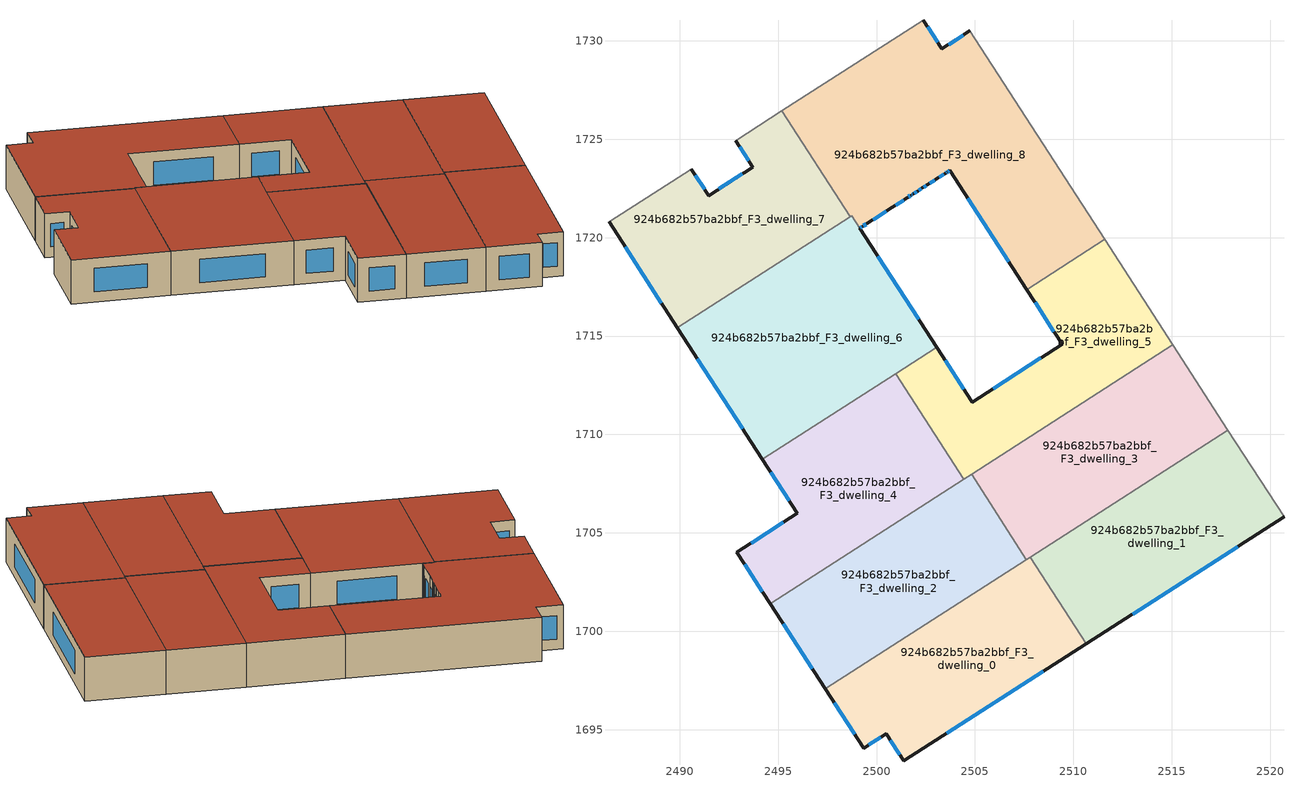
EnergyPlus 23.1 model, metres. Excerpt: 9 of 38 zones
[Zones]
924b682b57ba2bbf_F3_dwelling_0
 floor to 924b682b57ba2bbf_F2_dwelling_0 (EU_floor_Construction): 2507.82,1703.77 2510.65,1699.36 2501.38,1693.41 2500.49,1694.79 2499.34,1694.05 2497.39,1697.07 z9
 wall outside (EU_wall_Construction): 2497.39,1697.07 2499.34,1694.05 2500.49,1694.79 2501.38,1693.41 2510.65,1699.36 z9:12
 wall to 924b682b57ba2bbf_F3_dwelling_1 (EU_wall_Construction): 2510.65,1699.36 2507.82,1703.77 z9:12
 wall to 924b682b57ba2bbf_F3_dwelling_2 (EU_wall_Construction): 2507.62,1703.64 2497.39,1697.07 z9:12
 wall to 924b682b57ba2bbf_F3_dwelling_3 (EU_wall_Construction): 2507.82,1703.77 2507.62,1703.64 z9:12
 window (EU_Window_Construction): 2497.85,1696.36 2498.89,1694.76 / 2503.56,1694.81 2508.47,1697.97 / 2500.7,1694.47 2501.17,1693.74 / 2499.61,1694.23 2500.22,1694.62 z9.7:11.3
 roof outside (EU_roof_Construction): 2510.65,1699.36 2507.82,1703.77 2497.39,1697.07 2499.34,1694.05 2500.49,1694.79 2501.38,1693.41 z12
924b682b57ba2bbf_F3_dwelling_1
 floor to 924b682b57ba2bbf_F2_dwelling_1 (EU_floor_Construction): 2517.85,1710.22 2520.7,1705.81 2510.65,1699.36 2507.82,1703.77 z9
 wall outside (EU_wall_Construction): 2510.65,1699.36 2520.7,1705.81 z9:12
 wall adiabatic (EU_wall_Construction): 2520.7,1705.81 2517.85,1710.22 z9:12
 wall to 924b682b57ba2bbf_F3_dwelling_3 (EU_wall_Construction): 2517.85,1710.22 2507.82,1703.77 z9:12
 window (EU_Window_Construction): 2513.01,1700.88 2518.34,1704.3 z9.7:11.3
 roof outside (EU_roof_Construction): 2520.7,1705.81 2517.85,1710.22 2507.82,1703.77 2510.65,1699.36 z12
924b682b57ba2bbf_F3_dwelling_2
 floor to 924b682b57ba2bbf_F2_dwelling_2 (EU_floor_Construction): 2504.83,1707.98 2507.62,1703.64 2497.39,1697.07 2494.6,1701.4 z9
 wall outside (EU_wall_Construction): 2494.6,1701.4 2497.39,1697.07 z9:12
 wall to 924b682b57ba2bbf_F3_dwelling_3 (EU_wall_Construction): 2507.62,1703.64 2504.83,1707.98 z9:12
 wall to 924b682b57ba2bbf_F3_dwelling_4 (EU_wall_Construction): 2504.42,1707.71 2494.6,1701.4 z9:12
 wall to 924b682b57ba2bbf_F3_dwelling_5 (EU_wall_Construction): 2504.83,1707.98 2504.42,1707.71 z9:12
 window (EU_Window_Construction): 2495.26,1700.38 2496.74,1698.09 z9.7:11.3
 roof outside (EU_roof_Construction): 2507.62,1703.64 2504.83,1707.98 2494.6,1701.4 2497.39,1697.07 z12
924b682b57ba2bbf_F3_dwelling_3
 floor to 924b682b57ba2bbf_F2_dwelling_3 (EU_floor_Construction): 2515.06,1714.55 2517.85,1710.22 2507.62,1703.64 2504.83,1707.98 z9
 wall adiabatic (EU_wall_Construction): 2517.85,1710.22 2515.06,1714.55 z9:12
 wall to 924b682b57ba2bbf_F3_dwelling_5 (EU_wall_Construction): 2515.06,1714.55 2504.83,1707.98 z9:12
 roof outside (EU_roof_Construction): 2517.85,1710.22 2515.06,1714.55 2504.83,1707.98 2507.62,1703.64 z12
924b682b57ba2bbf_F3_dwelling_4
 floor to 924b682b57ba2bbf_F2_dwelling_4 (EU_floor_Construction): 2500.97,1713.08 2504.42,1707.71 2494.6,1701.4 2492.91,1704.02 2495.98,1705.99 2494.21,1708.73 z9
 wall outside (EU_wall_Construction): 2494.21,1708.73 2495.98,1705.99 2492.91,1704.02 2494.6,1701.4 z9:12
 wall to 924b682b57ba2bbf_F3_dwelling_5 (EU_wall_Construction): 2504.42,1707.71 2500.97,1713.08 z9:12
 wall to 924b682b57ba2bbf_F3_dwelling_6 (EU_wall_Construction): 2500.97,1713.08 2494.21,1708.73 z9:12
 window (EU_Window_Construction): 2494.62,1708.09 2495.56,1706.63 / 2493.3,1703.41 2494.2,1702.01 / 2495.25,1705.53 2493.63,1704.48 z9.7:11.3
 roof outside (EU_roof_Construction): 2504.42,1707.71 2500.97,1713.08 2494.21,1708.73 2495.98,1705.99 2492.91,1704.02 2494.6,1701.4 z12
924b682b57ba2bbf_F3_dwelling_5
 floor to 924b682b57ba2bbf_F2_dwelling_5 (EU_floor_Construction): 2511.6,1719.91 2515.06,1714.55 2504.42,1707.71 2500.97,1713.08 2503.07,1714.42 2504.86,1711.64 2509.43,1714.58 2507.63,1717.36 z9
 wall outside (EU_wall_Construction): 2507.63,1717.36 2509.43,1714.58 2504.86,1711.64 2503.07,1714.42 z9:12
 wall to 924b682b57ba2bbf_F3_dwelling_8 (EU_wall_Construction): 2511.6,1719.91 2507.63,1717.36 z9:12
 wall adiabatic (EU_wall_Construction): 2515.06,1714.55 2511.6,1719.91 z9:12
 wall to 924b682b57ba2bbf_F3_dwelling_6 (EU_wall_Construction): 2503.07,1714.42 2500.97,1713.08 z9:12
 window (EU_Window_Construction): 2504.44,1712.3 2503.49,1713.77 / 2508.36,1713.89 2505.94,1712.33 / 2508.05,1716.71 2509.01,1715.23 z9.7:11.3
 roof outside (EU_roof_Construction): 2515.06,1714.55 2511.6,1719.91 2507.63,1717.36 2509.43,1714.58 2504.86,1711.64 2503.07,1714.42 2500.97,1713.08 2504.42,1707.71 z12
924b682b57ba2bbf_F3_dwelling_6
 floor to 924b682b57ba2bbf_F2_dwelling_6 (EU_floor_Construction): 2498.74,1721.1 2503.07,1714.42 2494.21,1708.73 2489.89,1715.41 z9
 wall outside (EU_wall_Construction): 2489.89,1715.41 2494.21,1708.73 / 2503.07,1714.42 2499.15,1720.48 z9:12
 wall to 924b682b57ba2bbf_F3_dwelling_7 (EU_wall_Construction): 2498.66,1721.05 2489.89,1715.41 z9:12
 wall to 924b682b57ba2bbf_F3_dwelling_8 (EU_wall_Construction): 2499.15,1720.48 2498.75,1721.1 / 2498.74,1721.1 2498.66,1721.05 z9:12
 window (EU_Window_Construction): 2490.9,1713.84 2493.19,1710.3 / 2502.15,1715.85 2500.07,1719.06 z9.7:11.3
 roof outside (EU_roof_Construction): 2503.07,1714.42 2498.74,1721.1 2489.89,1715.41 2494.21,1708.73 z12
924b682b57ba2bbf_F3_dwelling_7
 floor to 924b682b57ba2bbf_F2_dwelling_7 (EU_floor_Construction): 2495.2,1726.44 2498.66,1721.05 2489.89,1715.41 2486.41,1720.79 2490.6,1723.48 2491.47,1722.14 2493.71,1723.58 2492.84,1724.93 z9
 wall outside (EU_wall_Construction): 2486.41,1720.79 2489.89,1715.41 / 2492.84,1724.93 2493.71,1723.58 2491.47,1722.14 2490.6,1723.48 z9:12
 wall adiabatic (EU_wall_Construction): 2490.6,1723.48 2486.41,1720.79 / 2495.2,1726.44 2492.84,1724.93 z9:12
 wall to 924b682b57ba2bbf_F3_dwelling_8 (EU_wall_Construction): 2498.66,1721.05 2495.2,1726.44 z9:12
 window (EU_Window_Construction): 2487.23,1719.53 2489.07,1716.67 / 2491.26,1722.45 2490.8,1723.17 / 2493.19,1723.24 2492,1722.48 / 2493.05,1724.61 2493.51,1723.9 z9.7:11.3
 roof outside (EU_roof_Construction): 2498.66,1721.05 2495.2,1726.44 2492.84,1724.93 2493.71,1723.58 2491.47,1722.14 2490.6,1723.48 2486.41,1720.79 2489.89,1715.41 z12
924b682b57ba2bbf_F3_dwelling_8
 floor to 924b682b57ba2bbf_F2_dwelling_8 (EU_floor_Construction): 2504.75,1730.5 2511.6,1719.91 2507.63,1717.36 2503.72,1723.41 2503.6,1723.33 2503.52,1723.28 2503.09,1723.01 2503.07,1723 2502.59,1722.68 2502.34,1722.52 2502.08,1722.36 2501.87,1722.23 2501.83,1722.2 2501.76,1722.16 2501.58,1722.04 2501.56,1722.03 2501.55,1722.02 2500.79,1721.53 2499.53,1720.72 2499.28,1720.56 2499.15,1720.48 2498.75,1721.1 2498.66,1721.05 2495.2,1726.44 2502.38,1731.05 2503.33,1729.59 z9
 wall outside (EU_wall_Construction): 2499.15,1720.48 2499.28,1720.56 2499.53,1720.72 2500.79,1721.53 2501.55,1722.02 2501.56,1722.03 2501.58,1722.04 2501.76,1722.16 2501.83,1722.2 2501.87,1722.23 2502.08,1722.36 2502.34,1722.52 2502.59,1722.68 2503.07,1723 2503.09,1723.01 2503.52,1723.28 2503.6,1723.33 2503.72,1723.41 2507.63,1717.36 / 2504.75,1730.5 2503.33,1729.59 2502.38,1731.05 z9:12
 wall adiabatic (EU_wall_Construction): 2502.38,1731.05 2495.2,1726.44 / 2511.6,1719.91 2504.75,1730.5 z9:12
 window (EU_Window_Construction): 2499.34,1720.6 2499.47,1720.69 / 2499.18,1720.5 2499.25,1720.54 / 2503.1,1729.94 2502.6,1730.71 / 2504.41,1730.29 2503.66,1729.81 / 2504.64,1721.99 2506.71,1718.78 / 2503.63,1723.35 2503.69,1723.39 / 2503.54,1723.29 2503.58,1723.32 / 2503.19,1723.07 2503.42,1723.22 / 2502.7,1722.76 2502.96,1722.92 / 2502.39,1722.56 2502.53,1722.65 / 2502.14,1722.4 2502.28,1722.48 / 2501.92,1722.26 2502.03,1722.33 / 2501.78,1722.17 2501.81,1722.19 / 2501.62,1722.07 2501.72,1722.13 / 2500.97,1721.65 2501.37,1721.91 / 2499.83,1720.91 2500.5,1721.34 z9.7:11.3
 roof outside (EU_roof_Construction): 2511.6,1719.91 2504.75,1730.5 2503.33,1729.59 2502.38,1731.05 2495.2,1726.44 2498.66,1721.05 2498.75,1721.1 2499.15,1720.48 2499.28,1720.56 2499.53,1720.72 2500.79,1721.53 2501.55,1722.02 2501.56,1722.03 2501.58,1722.04 2501.76,1722.16 2501.83,1722.2 2501.87,1722.23 2502.08,1722.36 2502.34,1722.52 2502.59,1722.68 2503.07,1723 2503.09,1723.01 2503.52,1723.28 2503.6,1723.33 2503.72,1723.41 2507.63,1717.36 z12
[Building]
EU S2 Campaign: North Axis=0; Terrain=City; Solar Distribution=FullExterior
[Site:Location]
Budapest.Ferenc.Liszt.Intl.AP: Latitude=47.437; Longitude=19.256; Time Zone=1; Elevation=185
[SizingPeriod:WeatherFileDays]
AnnualSizingPeriod: Begin Month=1; Begin Day of Month=1; End Month=12; End Day of Month=31; Day of Week for Start Day=Monday; Use Weather File Daylight Saving Period=No; Use Weather File Rain and Snow Indicators=No
[MATERIAL]
EU_InternalMass_Material: Roughness=MediumRough; Thickness=0.1; Conductivity=1; Density=1800; Specific Heat=900; Thermal Absorptance=0.9; Solar Absorptance=0.7; Visible Absorptance=0.7
[MATERIAL:NOMASS] Roughness=MediumRough; Thermal Absorptance=0.9; Solar Absorptance=0.7; Visible Absorptance=0.7
Name | Thermal Resistance
EU_wall_NoMass | 0.832559
EU_roof_NoMass | 1.39638
EU_floor_NoMass | 0.872794
[WINDOWMATERIAL:SIMPLEGLAZINGSYSTEM]
EU_Window_SimpleGlazing: UFactor=2.79869; Solar Heat Gain Coefficient=0.75; Visible Transmittance=0.75
[CONSTRUCTION]
EU_wall_Construction: EU_wall_NoMass
EU_roof_Construction: EU_roof_NoMass
EU_floor_Construction: EU_floor_NoMass
EU_Window_Construction: EU_Window_SimpleGlazing
EU_InternalMass_Construction: EU_InternalMass_Material
[ZONE] Type=1; Multiplier=1; Ceiling Height=autocalculate; Floor Area=autocalculate; Part of Total Floor Area=Yes
Name | Volume
924b682b57ba2bbf_F3_dwelling_0 | 187.911
924b682b57ba2bbf_F3_dwelling_1; 924b682b57ba2bbf_F3_dwelling_7 | 187.892
924b682b57ba2bbf_F3_dwelling_2 | 187.893
924b682b57ba2bbf_F3_dwelling_3 | 187.913
924b682b57ba2bbf_F3_dwelling_4 | 187.9
924b682b57ba2bbf_F3_dwelling_5 | 187.908
924b682b57ba2bbf_F3_dwelling_6 | 251.219
924b682b57ba2bbf_F3_dwelling_8 | 312.446
[INTERNALMASS] Construction=EU_InternalMass_Construction
Name | Zone or ZoneList | Surface Area
924b682b57ba2bbf_F3_dwelling_0_EU_InternalMass | 924b682b57ba2bbf_F3_dwelling_0 | 62.6371
924b682b57ba2bbf_F3_dwelling_1_EU_InternalMass | 924b682b57ba2bbf_F3_dwelling_1 | 62.6306
924b682b57ba2bbf_F3_dwelling_2_EU_InternalMass | 924b682b57ba2bbf_F3_dwelling_2 | 62.631
924b682b57ba2bbf_F3_dwelling_3_EU_InternalMass | 924b682b57ba2bbf_F3_dwelling_3 | 62.6376
924b682b57ba2bbf_F3_dwelling_4_EU_InternalMass | 924b682b57ba2bbf_F3_dwelling_4 | 62.6336
924b682b57ba2bbf_F3_dwelling_5_EU_InternalMass | 924b682b57ba2bbf_F3_dwelling_5 | 62.6359
924b682b57ba2bbf_F3_dwelling_6_EU_InternalMass | 924b682b57ba2bbf_F3_dwelling_6 | 83.7625
924b682b57ba2bbf_F3_dwelling_7_EU_InternalMass | 924b682b57ba2bbf_F3_dwelling_7 | 62.6309
924b682b57ba2bbf_F3_dwelling_8_EU_InternalMass | 924b682b57ba2bbf_F3_dwelling_8 | 104.149
[OTHEREQUIPMENT] Fuel Type=Electricity; Design Level Calculation Method=Watts/Area; Power per Zone Floor Area=1; Fraction Latent=0; Fraction Radiant=0; Fraction Lost=0; Carbon Dioxide Generation Rate=0; EndUse Subcategory=EU_Step8_InternalGains
Name | Zone or ZoneList or Space or SpaceList | Schedule
EU_Step8_InternalGain_924b682b57ba2bbf_F3_dwelling_0_f000 | 924b682b57ba2bbf_F3_dwelling_0 | EU_Step8_GainSchedule_924b682b57ba2bbf_F3_dwelling_0_f000
EU_Step8_InternalGain_924b682b57ba2bbf_F3_dwelling_1_f000 | 924b682b57ba2bbf_F3_dwelling_1 | EU_Step8_GainSchedule_924b682b57ba2bbf_F3_dwelling_1_f000
EU_Step8_InternalGain_924b682b57ba2bbf_F3_dwelling_2_f000 | 924b682b57ba2bbf_F3_dwelling_2 | EU_Step8_GainSchedule_924b682b57ba2bbf_F3_dwelling_2_f000
EU_Step8_InternalGain_924b682b57ba2bbf_F3_dwelling_3_f000 | 924b682b57ba2bbf_F3_dwelling_3 | EU_Step8_GainSchedule_924b682b57ba2bbf_F3_dwelling_3_f000
EU_Step8_InternalGain_924b682b57ba2bbf_F3_dwelling_4_f000 | 924b682b57ba2bbf_F3_dwelling_4 | EU_Step8_GainSchedule_924b682b57ba2bbf_F3_dwelling_4_f000
EU_Step8_InternalGain_924b682b57ba2bbf_F3_dwelling_5_f000 | 924b682b57ba2bbf_F3_dwelling_5 | EU_Step8_GainSchedule_924b682b57ba2bbf_F3_dwelling_5_f000
EU_Step8_InternalGain_924b682b57ba2bbf_F3_dwelling_6_f000 | 924b682b57ba2bbf_F3_dwelling_6 | EU_Step8_GainSchedule_924b682b57ba2bbf_F3_dwelling_6_f000
EU_Step8_InternalGain_924b682b57ba2bbf_F3_dwelling_7_f000 | 924b682b57ba2bbf_F3_dwelling_7 | EU_Step8_GainSchedule_924b682b57ba2bbf_F3_dwelling_7_f000
EU_Step8_InternalGain_924b682b57ba2bbf_F3_dwelling_8_f000 | 924b682b57ba2bbf_F3_dwelling_8 | EU_Step8_GainSchedule_924b682b57ba2bbf_F3_dwelling_8_f000
[ZONEVENTILATION:DESIGNFLOWRATE] Schedule=EU_AlwaysOn; Design Flow Rate Calculation Method=AirChanges/Hour; Air Changes per Hour=0.475469; Ventilation Type=Natural; Fan Pressure Rise=0; Fan Total Efficiency=1; Constant Term Coefficient=1; Temperature Term Coefficient=0; Velocity Term Coefficient=0; Velocity Squared Term Coefficient=0; Minimum Indoor Temperature=-100; Maximum Indoor Temperature=100; Delta Temperature=-100; Minimum Outdoor Temperature=-100; Maximum Outdoor Temperature=100; Maximum Wind Speed=40
Name | Zone or ZoneList or Space or SpaceList
EU_ConstantAir_924b682b57ba2bbf_F3_dwelling_0 | 924b682b57ba2bbf_F3_dwelling_0
EU_ConstantAir_924b682b57ba2bbf_F3_dwelling_1 | 924b682b57ba2bbf_F3_dwelling_1
EU_ConstantAir_924b682b57ba2bbf_F3_dwelling_2 | 924b682b57ba2bbf_F3_dwelling_2
EU_ConstantAir_924b682b57ba2bbf_F3_dwelling_3 | 924b682b57ba2bbf_F3_dwelling_3
EU_ConstantAir_924b682b57ba2bbf_F3_dwelling_4 | 924b682b57ba2bbf_F3_dwelling_4
EU_ConstantAir_924b682b57ba2bbf_F3_dwelling_5 | 924b682b57ba2bbf_F3_dwelling_5
EU_ConstantAir_924b682b57ba2bbf_F3_dwelling_6 | 924b682b57ba2bbf_F3_dwelling_6
EU_ConstantAir_924b682b57ba2bbf_F3_dwelling_7 | 924b682b57ba2bbf_F3_dwelling_7
EU_ConstantAir_924b682b57ba2bbf_F3_dwelling_8 | 924b682b57ba2bbf_F3_dwelling_8
[HVACTEMPLATE:THERMOSTAT] Constant Heating Setpoint=20; Constant Cooling Setpoint=50
EU_HeatOnly_924b682b57ba2bbf_F0_dwelling_0; EU_HeatOnly_924b682b57ba2bbf_F0_dwelling_1; EU_HeatOnly_924b682b57ba2bbf_F0_dwelling_2; EU_HeatOnly_924b682b57ba2bbf_F0_dwelling_3; EU_HeatOnly_924b682b57ba2bbf_F0_dwelling_4; EU_HeatOnly_924b682b57ba2bbf_F0_dwelling_5; EU_HeatOnly_924b682b57ba2bbf_F0_dwelling_6; EU_HeatOnly_924b682b57ba2bbf_F0_dwelling_7; EU_HeatOnly_924b682b57ba2bbf_F0_dwelling_8; EU_HeatOnly_924b682b57ba2bbf_F0_dwelling_9; EU_HeatOnly_924b682b57ba2bbf_F1_dwelling_0; EU_HeatOnly_924b682b57ba2bbf_F1_dwelling_1; EU_HeatOnly_924b682b57ba2bbf_F1_dwelling_2; EU_HeatOnly_924b682b57ba2bbf_F1_dwelling_3; EU_HeatOnly_924b682b57ba2bbf_F1_dwelling_4; EU_HeatOnly_924b682b57ba2bbf_F1_dwelling_5; EU_HeatOnly_924b682b57ba2bbf_F1_dwelling_6; EU_HeatOnly_924b682b57ba2bbf_F1_dwelling_7; EU_HeatOnly_924b682b57ba2bbf_F1_dwelling_8; EU_HeatOnly_924b682b57ba2bbf_F1_dwelling_9; EU_HeatOnly_924b682b57ba2bbf_F2_dwelling_0; EU_HeatOnly_924b682b57ba2bbf_F2_dwelling_1; EU_HeatOnly_924b682b57ba2bbf_F2_dwelling_2; EU_HeatOnly_924b682b57ba2bbf_F2_dwelling_3; EU_HeatOnly_924b682b57ba2bbf_F2_dwelling_4; EU_HeatOnly_924b682b57ba2bbf_F2_dwelling_5; EU_HeatOnly_924b682b57ba2bbf_F2_dwelling_6; EU_HeatOnly_924b682b57ba2bbf_F2_dwelling_7; EU_HeatOnly_924b682b57ba2bbf_F2_dwelling_8; EU_HeatOnly_924b682b57ba2bbf_F3_dwelling_0; EU_HeatOnly_924b682b57ba2bbf_F3_dwelling_1; EU_HeatOnly_924b682b57ba2bbf_F3_dwelling_2; EU_HeatOnly_924b682b57ba2bbf_F3_dwelling_3; EU_HeatOnly_924b682b57ba2bbf_F3_dwelling_4; EU_HeatOnly_924b682b57ba2bbf_F3_dwelling_5; EU_HeatOnly_924b682b57ba2bbf_F3_dwelling_6; EU_HeatOnly_924b682b57ba2bbf_F3_dwelling_7; EU_HeatOnly_924b682b57ba2bbf_F3_dwelling_8
[HVACTEMPLATE:ZONE:IDEALLOADSAIRSYSTEM] System Availability Schedule=EU_AlwaysOn; Maximum Heating Supply Air Temperature=50; Minimum Cooling Supply Air Temperature=13; Maximum Heating Supply Air Humidity Ratio=0.0156; Minimum Cooling Supply Air Humidity Ratio=0.0077; Heating Limit=NoLimit; Cooling Limit=NoLimit; Heating Availability Schedule=EU_AlwaysOn; Cooling Availability Schedule=EU_CoolingOff; Dehumidification Control Type=ConstantSensibleHeatRatio; Cooling Sensible Heat Ratio=0.7; Dehumidification Setpoint=60; Humidification Control Type=None; Humidification Setpoint=30; Outdoor Air Method=None; Outdoor Air Flow Rate per Person=0.00944; Outdoor Air Flow Rate per Zone Floor Area=0; Outdoor Air Flow Rate per Zone=0; Demand Controlled Ventilation Type=None; Outdoor Air Economizer Type=NoEconomizer; Heat Recovery Type=None; Sensible Heat Recovery Effectiveness=0.7; Latent Heat Recovery Effectiveness=0.65
Name | Template Thermostat
924b682b57ba2bbf_F3_dwelling_0 | EU_HeatOnly_924b682b57ba2bbf_F3_dwelling_0
924b682b57ba2bbf_F3_dwelling_1 | EU_HeatOnly_924b682b57ba2bbf_F3_dwelling_1
924b682b57ba2bbf_F3_dwelling_2 | EU_HeatOnly_924b682b57ba2bbf_F3_dwelling_2
924b682b57ba2bbf_F3_dwelling_3 | EU_HeatOnly_924b682b57ba2bbf_F3_dwelling_3
924b682b57ba2bbf_F3_dwelling_4 | EU_HeatOnly_924b682b57ba2bbf_F3_dwelling_4
924b682b57ba2bbf_F3_dwelling_5 | EU_HeatOnly_924b682b57ba2bbf_F3_dwelling_5
924b682b57ba2bbf_F3_dwelling_6 | EU_HeatOnly_924b682b57ba2bbf_F3_dwelling_6
924b682b57ba2bbf_F3_dwelling_7 | EU_HeatOnly_924b682b57ba2bbf_F3_dwelling_7
924b682b57ba2bbf_F3_dwelling_8 | EU_HeatOnly_924b682b57ba2bbf_F3_dwelling_8
[SIZING:ZONE] Zone Cooling Design Supply Air Temperature Input Method=SupplyAirTemperature; Zone Cooling Design Supply Air Temperature=13; Zone Heating Design Supply Air Temperature Input Method=SupplyAirTemperature; Zone Heating Design Supply Air Temperature=50; Zone Cooling Design Supply Air Humidity Ratio=0.008; Zone Heating Design Supply Air Humidity Ratio=0.008; Cooling Design Air Flow Method=DesignDay; Cooling Design Air Flow Rate=0; Cooling Minimum Air Flow per Zone Floor Area=0.000762; Cooling Minimum Air Flow=0; Cooling Minimum Air Flow Fraction=0.2; Heating Design Air Flow Method=DesignDay; Heating Design Air Flow Rate=0; Heating Maximum Air Flow per Zone Floor Area=0.002032; Heating Maximum Air Flow=0.141576; Heating Maximum Air Flow Fraction=0.3; Account for Dedicated Outdoor Air System=No; Dedicated Outdoor Air System Control Strategy=NeutralSupplyAir; Dedicated Outdoor Air Low Setpoint Temperature for Design=autosize; Dedicated Outdoor Air High Setpoint Temperature for Design=autosize; Zone Load Sizing Method=Sensible Load Only No Latent Load; Zone Latent Cooling Design Supply Air Humidity Ratio Input Method=HumidityRatioDifference; Zone Cooling Design Supply Air Humidity Ratio Difference=0.005; Zone Latent Heating Design Supply Air Humidity Ratio Input Method=HumidityRatioDifference; Zone Humidification Design Supply Air Humidity Ratio Difference=0.005
924b682b57ba2bbf_F3_dwelling_0; 924b682b57ba2bbf_F3_dwelling_1; 924b682b57ba2bbf_F3_dwelling_2; 924b682b57ba2bbf_F3_dwelling_3; 924b682b57ba2bbf_F3_dwelling_4; 924b682b57ba2bbf_F3_dwelling_5; 924b682b57ba2bbf_F3_dwelling_6; 924b682b57ba2bbf_F3_dwelling_7; 924b682b57ba2bbf_F3_dwelling_8
[SCHEDULE:CONSTANT]
Name | Hourly Value
EU_AlwaysOn | 1
EU_CoolingOff | 0
[SCHEDULE:FILE] Column Number=1; Rows to Skip at Top=0; Number of Hours of Data=8760; Column Separator=Comma; Interpolate to Timestep=No; Minutes per Item=60; Adjust Schedule for Daylight Savings=Yes
Name | File
EU_Step8_GainSchedule_924b682b57ba2bbf_F3_dwelling_0_f000 | ../../schedules/924b682b57ba2bbf/924b682b57ba2bbf_F3_dwelling_0_f000_gain.csv
EU_Step8_GainSchedule_924b682b57ba2bbf_F3_dwelling_1_f000 | ../../schedules/924b682b57ba2bbf/924b682b57ba2bbf_F3_dwelling_1_f000_gain.csv
EU_Step8_GainSchedule_924b682b57ba2bbf_F3_dwelling_2_f000 | ../../schedules/924b682b57ba2bbf/924b682b57ba2bbf_F3_dwelling_2_f000_gain.csv
EU_Step8_GainSchedule_924b682b57ba2bbf_F3_dwelling_3_f000 | ../../schedules/924b682b57ba2bbf/924b682b57ba2bbf_F3_dwelling_3_f000_gain.csv
EU_Step8_GainSchedule_924b682b57ba2bbf_F3_dwelling_4_f000 | ../../schedules/924b682b57ba2bbf/924b682b57ba2bbf_F3_dwelling_4_f000_gain.csv
EU_Step8_GainSchedule_924b682b57ba2bbf_F3_dwelling_5_f000 | ../../schedules/924b682b57ba2bbf/924b682b57ba2bbf_F3_dwelling_5_f000_gain.csv
EU_Step8_GainSchedule_924b682b57ba2bbf_F3_dwelling_6_f000 | ../../schedules/924b682b57ba2bbf/924b682b57ba2bbf_F3_dwelling_6_f000_gain.csv
EU_Step8_GainSchedule_924b682b57ba2bbf_F3_dwelling_7_f000 | ../../schedules/924b682b57ba2bbf/924b682b57ba2bbf_F3_dwelling_7_f000_gain.csv
EU_Step8_GainSchedule_924b682b57ba2bbf_F3_dwelling_8_f000 | ../../schedules/924b682b57ba2bbf/924b682b57ba2bbf_F3_dwelling_8_f000_gain.csv
